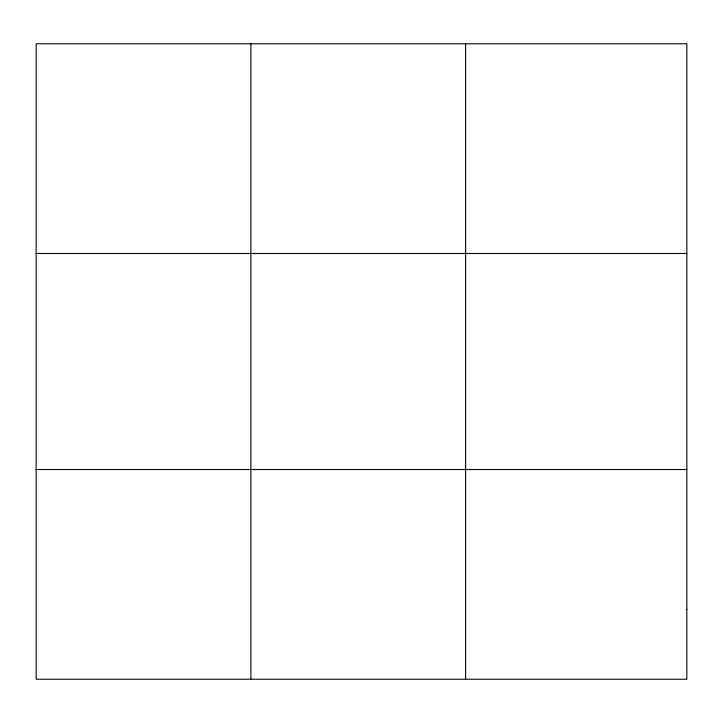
<?xml version="1.0" encoding="UTF-8"?>
<svg xmlns="http://www.w3.org/2000/svg" width="723" height="723" viewBox="0 0 723 723"><rect width="100%" height="100%" fill="white"/><g stroke="black" fill="none" stroke-linecap="round" stroke-linejoin="round"><path stroke-width="1.08" d="M250.881 43.778L250.881 679.222M465.612 43.778L465.612 679.222M36.15 253.475L686.85 253.475M36.15 469.525L686.85 469.525M686.85 609.317L686.85 679.222L36.15 679.222L36.15 43.778L686.85 43.778L686.85 609.317"/></g></svg>
